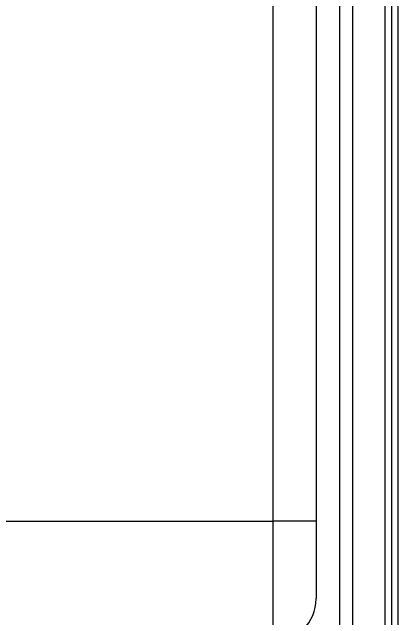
# Model space of a CAD drawing. Extents: x 150 to 4150, y 50 to 2920.
# Drawn here: x 2196.7 to 2420.7, y 1364.7 to 1716.6 of the extents above; entities that cross this region are included whole.
import ezdxf

# ---------------------------------------------------------------- set-up
doc = ezdxf.new("R2010")
doc.units = 0
doc.header["$LTSCALE"] = 10
doc.linetypes.add('SLD-KATı', pattern=[0])
doc.layers.get('0').update_dxf_attribs({"linetype": 'CONTINUOUS'})

msp = doc.modelspace()

# ---------------------------------------------------------------- linework, layer by layer
at = {"color": 7, "linetype": 'SLD-KATı'}
for p, q in [((2413.23, 2473.92), (2413.23, 985.34)), ((2416.98, 2473.92), (2416.98, 985.34)), ((2420.73, 2473.92), (2420.73, 985.34)), ((2386.98, 988.92), (2386.98, 2470.17)), ((2394.48, 985.34), (2394.48, 2470.17)), ((2348.23, 1421.42), (2348.23, 2141.42)), ((2373.23, 2141.42), (2373.23, 1421.42)), ((2190.73, 1421.42), (2348.23, 1421.42)), ((2348.23, 1351.42), (2348.23, 1421.42)), ((2373.23, 1421.42), (2348.23, 1421.42)), ((2373.23, 1421.42), (2373.23, 1376.42))]:
    msp.add_line(p, q, dxfattribs=at)
msp.add_arc((2348.23, 1376.42), 25, 270, 0, dxfattribs=at)

doc.saveas('drawing.dxf')
